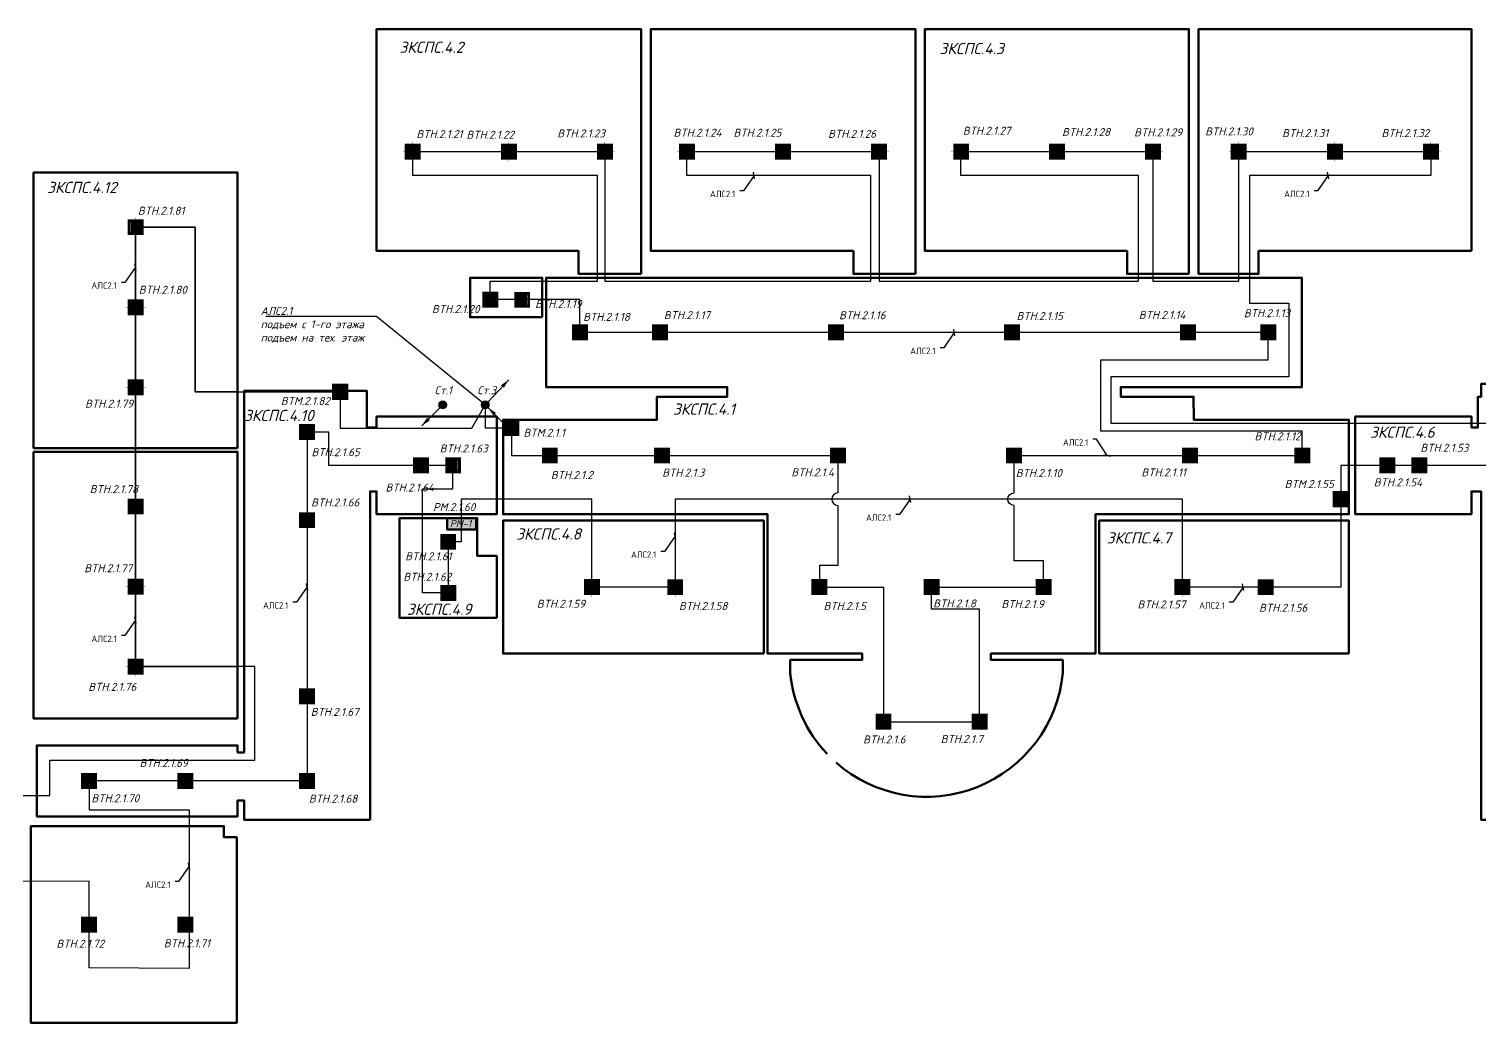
# Model space of a CAD drawing. Header units: millimetres. Extents: x -352922 to 707789, y -273589 to 355472.
# Drawn here: x 201321 to 246641, y 55306 to 86351 of the extents above; entities that cross this region are included whole.
import ezdxf
from ezdxf import colors
from ezdxf.entities.mleader import LeaderData, LeaderLine
from ezdxf.enums import TextEntityAlignment as Align
from ezdxf.math import Vec2, Vec3

# ---------------------------------------------------------------- set-up
doc = ezdxf.new("R2010")
doc.units = ezdxf.units.MM
doc.header["$LTSCALE"] = 0.5
doc.linetypes.add('CONTI', pattern=[0])
doc.layers.get('0').update_dxf_attribs({"lineweight": 18})
for name, color, linetype, lineweight in [('! BSN__тонкая  текст - 015', 250, 'Continuous', 15), ('! ЗКПС НОМЕР 1', 4, 'Continuous', 50), ('13_text', 250, 'Continuous', 15), ('13_АПС_кабели', 1, 'Continuous', 30), ('13_АПС_оборудование', 1, 'Continuous', 30), ('13_АПС_текст', 1, 'Continuous', 30), ('13_СС_СОТС_выноски', 7, 'Continuous', 25), ('BSN__основная - 06', 1, 'Continuous', 60), ('АР_Штриховка_Стималит', 5, 'Continuous', 0)]:
    doc.layers.add(name, color=color, linetype=linetype, lineweight=lineweight)
doc.layers.add('! ЗКПС НОМЕР 2', color=7, linetype='Continuous', lineweight=0, true_color=0xf3aae6, transparency=0.5)
doc.styles.add('BDG_T_R', font='GOST Common.ttf')
doc.styles.add('ISOCPEUR', font='isocpeui.ttf', dxfattribs={"height": 250})
doc.linetypes.add('Рабочее в трубе  _о_о_', pattern='A,5,2,[133,ltypeshp.shx,S=0.4,R=0,X=0,Y=0.75],3', length=10)

# ---------------------------------------------------------------- blocks, each defined once
blk = doc.blocks.new('101')
at = {"layer": '! ЗКПС НОМЕР 2', "true_color": 0xffffff, "transparency": 33554687}
h = blk.add_hatch(color=7, dxfattribs=at)
h.dxf.hatch_style = 1
h.paths.add_polyline_path([(-12942.01, -22141.87), (-12946.97, -22141.87), (-12946.97, -22146.83), (-12942.01, -22146.83)])
at = {"layer": 'BSN__основная - 06', "color": 1, "lineweight": 30, "ltscale": 100, "const_width": 0.03, "elevation": 0}
blk.add_lwpolyline([(-12946.97, -22141.87), (-12942.01, -22141.87), (-12942.01, -22146.83), (-12946.97, -22146.83)], close=True, dxfattribs=at)
at = {"layer": 'BSN__основная - 06', "color": 1, "lineweight": 30, "ltscale": 100, "const_width": 0.07, "elevation": 0}
blk.add_lwpolyline([(-12943.94, -22142.7), (-12945.04, -22143.87), (-12943.94, -22144.83), (-12945.03, -22145.93)], dxfattribs=at)
blk = doc.blocks.new('102')
at = {"layer": '! ЗКПС НОМЕР 1', "true_color": 0x78b1e2}
h = blk.add_hatch(color=143, dxfattribs=at)
h.dxf.hatch_style = 1
h.paths.add_polyline_path([(1716.11, -5163.04), (1711.15, -5163.04), (1711.15, -5168), (1716.11, -5168)])
at = {"layer": '! BSN__тонкая  текст - 015', "color": 1, "lineweight": 30, "ltscale": 100, "const_width": 0.05}
for points in [[(1711.15, -5165.49), (1710.57, -5165.49)], [(1713.63, -5162.45), (1713.63, -5163.03)], [(1716.71, -5165.49), (1716.13, -5165.49)], [(1713.63, -5168.01), (1713.63, -5168.59)]]:
    blk.add_lwpolyline(points, dxfattribs=at)
at = {"layer": '! BSN__тонкая  текст - 015', "color": 1, "lineweight": 30, "ltscale": 100, "const_width": 0.03, "elevation": 0}
blk.add_lwpolyline([(1711.15, -5163.04), (1716.11, -5163.04), (1716.11, -5168), (1711.15, -5168)], close=True, dxfattribs=at)
at = {"color": 1, "lineweight": 5, "ltscale": 100, "const_width": 0.03, "elevation": 0}
blk.add_lwpolyline([(1714.18, -5164.4), (1713.05, -5165), (1714.2, -5165.99), (1713.09, -5166.59)], dxfattribs=at)
blk = doc.blocks.new('ИПР1')
at = {"layer": 'АР_Штриховка_Стималит', "ltscale": 0.01, "true_color": 0xffffff}
h = blk.add_hatch(color=7, dxfattribs=at)
h.dxf.hatch_style = 1
h.paths.add_polyline_path([(-11645.55, -30228.88), (-11645.55, -30233.84), (-11640.59, -30233.84), (-11640.59, -30228.88)])
at = {"layer": 'BSN__основная - 06', "ltscale": 100, "const_width": 0.1}
blk.add_lwpolyline([(-11645.55, -30228.88), (-11640.59, -30228.88), (-11640.59, -30233.84), (-11645.55, -30233.84)], close=True, dxfattribs=at)
for points in [[(-11644.86, -30229.41), (-11644.81, -30229.56), (-11644.79, -30229.62), (-11644.77, -30229.68), (-11644.75, -30229.72), (-11644.73, -30229.76), (-11644.69, -30229.83), (-11644.65, -30229.9), (-11644.6, -30229.98), (-11644.55, -30230.04), (-11644.51, -30230.1), (-11644.43, -30230.19), (-11644.38, -30230.24), (-11644.32, -30230.3), (-11644.21, -30230.4), (-11644.11, -30230.47), (-11644.01, -30230.53), (-11643.91, -30230.59), (-11643.81, -30230.64), (-11643.71, -30230.68), (-11643.59, -30230.72), (-11643.46, -30230.76), (-11643.35, -30230.78), (-11643.23, -30230.8), (-11642.98, -30230.81), (-11642.75, -30230.79), (-11642.55, -30230.75), (-11642.29, -30230.66), (-11642.04, -30230.54), (-11641.8, -30230.36), (-11641.6, -30230.17), (-11641.46, -30229.97), (-11641.33, -30229.77), (-11641.23, -30229.54), (-11641.19, -30229.41)], [(-11642.97, -30230.82), (-11642.97, -30233.29)]]:
    blk.add_lwpolyline(points, dxfattribs=at)
blk = doc.blocks.new('*U37')
at = {"linetype": 'Continuous', "lineweight": 20, "true_color": 0xffffff, "transparency": 33554559}
h = blk.add_hatch(color=7, dxfattribs=at)
h.dxf.hatch_style = 1
h.paths.add_polyline_path([(-218, 521), (-218, -276), (1786, -276), (1786, 521)])
h.paths.add_polyline_path([(-1570, -1070), (1673, -1070), (1673, -565), (-1570, -565)], flags=9)
at = {"color": 1, "lineweight": 50, "transparency": 33554559}
blk.add_lwpolyline([(-218, 521), (1786, 521), (1786, -276), (-218, -276)], close=True, dxfattribs=at)
at = {"color": 1, "transparency": 33554559, "insert": (-42, 390), "char_height": 500, "attachment_point": 1, "style": 'ISOCPEUR'}
blk.add_mtext_dynamic_manual_height_columns('РМ-1', width=896.24, gutter_width=1500, heights=[0], dxfattribs=at)
at = {"transparency": 33554559, "style": 'ISOCPEUR'}
blk.add_attdef('НУМЕРАЦИЯ', (-505, 1445), '', height=500, dxfattribs=at)
at = {"color": 5, "transparency": 33554559, "style": 'ISOCPEUR'}
blk.add_attdef('ПОМ.', text='', height=200, dxfattribs=at).set_placement((-37, 473), align=Align.RIGHT)
at = {"transparency": 33554559, "style": 'ISOCPEUR', "flags": 1}
blk.add_attdef('НОМ', (1222, 570), '', height=250, dxfattribs=at)
at = {"color": 6, "lineweight": 20, "transparency": 33554559, "style": 'ISOCPEUR', "flags": 1}
for tag, p in [('ПОМЕЩЕНИЕ', (1645, -43)), ('ИД', (2550, -400))]:
    blk.add_attdef(tag, p, '', height=250, dxfattribs=at)
at = {"color": 6, "lineweight": 40, "transparency": 33554559, "style": 'ISOCPEUR'}
blk.add_attdef('СЛУЖЕБНЫЙОТКР', (-997, -747), '', height=220, dxfattribs=at)
at = {"color": 2, "linetype": 'Continuous', "lineweight": 30, "transparency": 33554559, "style": 'ISOCPEUR', "flags": 1}
blk.add_attdef('ID', (2010, -411), '', height=250, dxfattribs=at)
blk = doc.blocks.new('746')
at = {"layer": '! ЗКПС НОМЕР 1', "true_color": 0x78b1e2}
h = blk.add_hatch(color=143, dxfattribs=at)
h.dxf.hatch_style = 1
h.paths.add_polyline_path([(846.51, -5270.35), (846.51, -5275.23), (851.38, -5275.23), (851.38, -5270.35)])
h.paths.add_polyline_path([(850.5, -5271.29), (850.5, -5274.35), (847.45, -5274.35), (847.45, -5271.29)], flags=16)
at = {"layer": 'АР_Штриховка_Стималит', "true_color": 0xffffff}
h = blk.add_hatch(color=7, dxfattribs=at)
h.dxf.hatch_style = 1
h.paths.add_polyline_path([(847.47, -5271.31), (847.47, -5274.33), (850.49, -5274.33), (850.49, -5271.31)])
at = {"layer": '! BSN__тонкая  текст - 015', "color": 1, "lineweight": 30, "ltscale": 100, "const_width": 0.05}
for points in [[(848.93, -5269.74), (848.93, -5270.31)], [(846.45, -5272.77), (845.87, -5272.77)], [(848.93, -5275.28), (848.93, -5275.85)], [(852.01, -5272.77), (851.43, -5272.77)]]:
    blk.add_lwpolyline(points, dxfattribs=at)
at = {"color": 1, "lineweight": 5, "ltscale": 100, "elevation": 0}
for points, const_width in [([(846.48, -5275.26), (851.41, -5275.26), (851.41, -5270.32), (846.48, -5270.32)], 0.03), ([(847.47, -5274.33), (850.49, -5274.33), (850.49, -5271.31), (847.47, -5271.31)], 0.01)]:
    blk.add_lwpolyline(points, close=True, dxfattribs=dict(at, const_width=const_width))
at = {"color": 1, "lineweight": 5, "ltscale": 100, "const_width": 0.03, "elevation": 0}
blk.add_lwpolyline([(849.48, -5271.68), (848.35, -5272.29), (849.5, -5273.27), (848.39, -5273.87)], dxfattribs=at)
blk = doc.blocks.new('748')
at = {"layer": 'АР_Штриховка_Стималит', "true_color": 0xffffff}
h = blk.add_hatch(color=7, dxfattribs=at)
h.dxf.hatch_style = 1
h.paths.add_polyline_path([(1611.52, -5339.8), (1606.65, -5339.8), (1606.65, -5344.67), (1611.52, -5344.67)])
h.paths.add_polyline_path([(1610.64, -5340.73), (1610.64, -5343.79), (1607.58, -5343.79), (1607.58, -5340.73)], flags=16)
h = blk.add_hatch(color=7, dxfattribs=at)
h.dxf.hatch_style = 1
h.paths.add_polyline_path([(1607.58, -5340.72), (1607.58, -5343.75), (1610.59, -5343.75), (1610.59, -5340.72)])
at = {"color": 1, "lineweight": 5, "ltscale": 100, "elevation": 0}
for points, const_width in [([(1606.61, -5344.7), (1611.55, -5344.7), (1611.55, -5339.77), (1606.61, -5339.77)], 0.03), ([(1607.58, -5343.75), (1610.59, -5343.75), (1610.59, -5340.72), (1607.58, -5340.72)], 0.01)]:
    blk.add_lwpolyline(points, close=True, dxfattribs=dict(at, const_width=const_width))
at = {"color": 1, "lineweight": 5, "ltscale": 100, "const_width": 0.03, "elevation": 0}
blk.add_lwpolyline([(1609.64, -5341.14), (1608.51, -5341.74), (1609.66, -5342.73), (1608.55, -5343.32)], dxfattribs=at)
blk = doc.blocks.new('*U54')
at = {"transparency": 33554687}
h = blk.add_hatch(color=0, dxfattribs=at)
h.dxf.hatch_style = 1
h.paths.add_polyline_path([(125, 0, 1), (-125, 0, 1)])
h = blk.add_hatch(color=0, dxfattribs=at)
h.dxf.hatch_style = 1
h.paths.add_polyline_path([(491, -407), (407, -491), (654, -654)])
at = {"color": 0, "lineweight": 15, "transparency": 33554687}
blk.add_lwpolyline([(654, -654), (88, -88)], dxfattribs=at)
at = {"color": 0, "transparency": 33554687}
blk.add_circle((0, 0), 125, dxfattribs=at)
blk = doc.blocks.new('*U55')
at = {"transparency": 33554687}
h = blk.add_hatch(color=0, dxfattribs=at)
h.dxf.hatch_style = 1
h.paths.add_polyline_path([(-579, 533), (-491, 615), (-733, 786)])
h = blk.add_hatch(color=0, dxfattribs=at)
h.dxf.hatch_style = 1
h.paths.add_polyline_path([(125, 0, 1), (-125, 0, 1)])
at = {"color": 0, "lineweight": 15, "transparency": 33554687}
blk.add_lwpolyline([(-85, 91), (-733, 786)], dxfattribs=at)
at = {"color": 0, "transparency": 33554687}
blk.add_circle((0, 0), 125, dxfattribs=at)
blk = doc.blocks.new('*U62')
at = {"transparency": 33554687}
h = blk.add_hatch(color=0, dxfattribs=at)
h.dxf.hatch_style = 1
h.paths.add_polyline_path([(125, 0, 1), (-125, 0, 1)])
h = blk.add_hatch(color=0, dxfattribs=at)
h.dxf.hatch_style = 1
h.paths.add_polyline_path([(-336, -251), (-251, -336), (-88, -88)])
at = {"color": 0, "lineweight": 15, "transparency": 33554687}
blk.add_lwpolyline([(-88, -88), (-654, -654)], dxfattribs=at)
at = {"color": 0, "transparency": 33554687}
blk.add_circle((0, 0), 125, dxfattribs=at)
blk = doc.blocks.new('_None')
blk = doc.blocks.new('_Oblique')
at = {"color": 0, "linetype": 'ByBlock', "lineweight": -2, "transparency": 33554687}
blk.add_line((-0.5, -0.5), (0.5, 0.5), dxfattribs=at)

msp = doc.modelspace()

# ---------------------------------------------------------------- linework, layer by layer
at = {"layer": '! ЗКПС НОМЕР 1', "color": 40, "transparency": 33554559}
for points in [[(220440.61454, 78700.32862), (218485.16186, 78700.32862), (218485.16186, 79418.46637), (212175.61454, 79418.46637), (212175.61454, 86350.68246), (220440.61454, 86350.68246)], [(229005.61454, 78700.32862), (227071.91926, 78700.30362), (227071.91926, 79418.44137), (220740.61454, 79418.44137), (220740.61454, 86350.67184), (229005.61454, 86350.68246)], [(217353.01086, 77348.71159), (215095.93377, 77348.71159), (215095.93377, 78580.38864), (217353.01086, 78580.38864)]]:
    msp.add_lwpolyline(points, close=True, dxfattribs=at)
at = {"layer": '! ЗКПС НОМЕР 1', "color": 200, "transparency": 33554559}
for points in [[(237550.61454, 78700.32862), (235616.91926, 78700.30362), (235616.91926, 79418.46637), (229305.54112, 79418.46637), (229305.61454, 86350.68246), (237550.61454, 86350.68246)], [(246375.61454, 79418.46228), (239728.49211, 79418.46228), (239728.49211, 78700.30138), (237850.61454, 78700.32862), (237850.61454, 86350.68246), (246375.61454, 86350.68246)]]:
    msp.add_lwpolyline(points, close=True, dxfattribs=at)
at = {"layer": '! ЗКПС НОМЕР 1', "color": 30, "true_color": 0xf26722, "transparency": 33554559}
for points in [[(207835.61454, 73260.68246), (201460.61454, 73260.68246), (201460.60115, 81866.07267), (207835.60115, 81866.07267), (207835.61454, 78285.68603), (207834.39833, 78285.68603), (207836.83076, 77045.16828), (207835.61454, 77046.18314)], [(207835.61454, 64815.68246), (207835.61454, 64815.68246), (207835.61454, 64815.68246), (201460.61454, 64815.68246), (201460.61454, 73140.68246), (207835.61454, 73140.68246), (207835.61454, 64815.68246)]]:
    msp.add_lwpolyline(points, close=True, dxfattribs=at)
at = {"layer": '! ЗКПС НОМЕР 1', "color": 163, "transparency": 33554559}
msp.add_lwpolyline([(226248.32426, 63710.57495, -0.1673533343), (225100.18296, 66245.68246), (225100.18296, 66645.68246), (227343.63212, 66645.68246), (227343.63212, 66845.68246), (227343.63212, 66845.68246), (227343.63212, 66845.68246), (227343.63212, 66845.68246), (224390.62001, 66845.68246), (224390.62001, 71195.68497), (216130.61454, 71195.68246), (216130.61454, 74144.47338), (220935.61454, 74144.47338), (220935.61454, 74865.68246), (223130.61454, 74865.68246), (223130.61454, 75165.68246), (217473.33983, 75165.68246), (217473.02501, 78580.32862), (229005.61454, 78580.32862), (229005.61454, 78580.32862), (229005.61454, 78580.32862), (229005.61454, 78580.32862), (241078.20408, 78580.32862), (241077.88925, 75165.68246), (235420.61454, 75165.68246), (235420.61454, 74865.68246), (237695.61454, 74865.68246), (237699.06422, 74144.5329), (242545.61454, 74144.5329), (242545.61964, 71195.6905), (234628.99215, 71195.68809), (234628.99215, 71195.68809), (234628.99197, 66845.68246), (231367.63497, 66845.68246), (231367.63497, 66645.68246), (233610.31203, 66645.68246), (233610.31203, 66245.68246, -0.6128200457), (226530.75653, 63437.82939)], format="xyb", dxfattribs=at)
at = {"layer": '! ЗКПС НОМЕР 1', "color": 11, "true_color": 0xf27172, "transparency": 33554559}
msp.add_lwpolyline([(250485.61454, 61655.68246), (246675.61454, 61655.68246), (246675.61454, 71908.16474), (246375.61454, 71908.16474), (246375.61454, 71195.68246), (242745.61454, 71195.69078), (242745.61454, 74244.47338), (246375.61454, 74244.47338), (246375.61454, 73908.16474), (246575.61454, 73908.16474), (246575.61454, 74865.68246), (246675.61454, 74865.68246), (246675.61454, 75265.68246), (250485.61454, 75265.68246), (250485.61454, 63505.40613), (250685.61454, 63505.40613), (250685.61454, 63975.68251), (256875.61454, 63975.68251), (256875.61454, 61755.68246), (250685.61454, 61755.68246), (250685.61454, 62005.51777), (250485.61454, 62005.40613)], close=True, dxfattribs=at)
at = {"layer": '! ЗКПС НОМЕР 1', "color": 171, "transparency": 33554559}
for points in [[(211975.61454, 61655.68246), (208035.61454, 61655.68246), (208035.61454, 62255.68246), (207835.61454, 62255.68246), (207835.61454, 61755.68246), (201560.61454, 61755.68246), (201560.61454, 63975.68251), (207835.61454, 63975.68251), (207835.61454, 63755.68251), (208035.61454, 63755.68251), (208035.61454, 75045.67708), (211875.61454, 75045.67708), (211875.61454, 73908.16474), (212175.61523, 73908.16474), (212175.61454, 74244.47338), (215930.61454, 74244.47337), (215930.61454, 71195.69361), (212175.61454, 71195.69286), (212175.64263, 71908.1603), (211975.58645, 71908.16919)], [(207810.61454, 55305.68246), (201380.64843, 55305.6893), (201380.61592, 61455.67561), (207410.61022, 61455.68246), (207410.61022, 61105.68229), (207810.61454, 61105.68229)]]:
    msp.add_lwpolyline(points, close=True, dxfattribs=at)
at = {"layer": '! ЗКПС НОМЕР 1', "color": 160, "transparency": 33554559}
msp.add_lwpolyline([(215930.61454, 67956.81086), (212895.50982, 67956.78746), (212895.47531, 71076.0389), (215322.41366, 71075.69709), (215322.45297, 69895.69795), (215930.61454, 69895.69795)], close=True, dxfattribs=at)
at = {"layer": '! ЗКПС НОМЕР 1', "color": 242, "true_color": 0xcd2027, "transparency": 33554559}
msp.add_lwpolyline([(224270.63512, 66845.68246), (216130.61454, 66845.68246), (216130.61454, 70995.68154), (224270.6049, 70995.68337)], close=True, dxfattribs=at)
at = {"layer": '! ЗКПС НОМЕР 1', "color": 25, "transparency": 33554559}
msp.add_lwpolyline([(242545.61454, 66845.68497), (234750.15641, 66845.67995), (234749.01022, 70995.68246), (242545.61454, 70995.68246)], close=True, dxfattribs=at)
at = {"layer": '13_АПС_кабели', "linetype": 'Рабочее в трубе  _о_о_', "transparency": 33554687}
for points in [[(219081.76051, 78700.32862), (219081.76051, 81776.24234), (213308.95279, 81776.24234), (213308.11454, 82525.50554), (219308.11454, 82525.50554), (219308.11454, 78700.32862)], [(227610.72266, 78700.32862), (227610.72266, 81776.24234), (221871.45279, 81776.24234), (221871.45279, 82525.50554), (227870.61454, 82525.50554), (227871.3959, 78700.31395)], [(235976.83768, 78700.32861), (235976.83768, 81776.24234), (230428.95279, 81776.24234), (230428.95279, 82524.56531), (236428.11454, 82525.50554), (236428.11454, 78700.3141)], [(239108.95279, 78700.31036), (239108.11454, 82525.50554), (245108.11454, 82525.50554), (245108.11454, 81776.24234), (239438.28045, 81776.24234), (239438.28045, 78700.54589)], [(207835.61454, 75017.6999), (206514.34115, 75017.6999), (206514.34115, 80163.82109), (204647.27553, 80163.82109), (204647.28893, 66439.3711), (207835.61454, 66441.10709)], [(221501.25819, 70995.68275), (221501.25819, 68919.74223), (218900.62483, 68920.68246), (218900.62483, 70995.68246)], [(242297.6458, 70995.68486), (242297.6458, 68921.34413), (237347.32749, 68920.68246), (237347.34758, 70995.73278)]]:
    msp.add_lwpolyline(points, dxfattribs=at)
at = {"layer": '13_АПС_кабели', "transparency": 33554687}
msp.add_lwpolyline([(215573.44227, 74611.8851), (215573.44227, 73896.49082), (216388.01044, 73896.49082), (216388.01044, 73030.68246), (217588.11453, 73030.68246), (221088.11453, 73030.68246), (226588.11453, 73030.68246), (226588.11453, 71861.82671, 0.9839345891), (226588.11453, 71472.01915), (226588.11453, 69595.59046), (226009.80607, 69595.59046), (226009.80607, 68920.7054), (228009.80607, 68920.7054), (228009.80713, 64715.68246), (231009.80713, 64715.68246), (231009.80713, 68225.50697), (229509.80607, 68225.50697), (229509.80607, 68920.7054), (233009.80607, 68920.7054), (233009.80607, 69741.17795), (232088.11453, 69741.17795), (232088.11453, 71471.99359, -1), (232088.11453, 71861.85227), (232088.11453, 73030.68246), (237588.11453, 73030.68246), (241088.11453, 73030.68246), (241088.11453, 73786.91399), (234802.10622, 73786.91399), (234802.10622, 76022.49134), (240025.45713, 76022.49134), (240025.45713, 76873.00554), (237525.45713, 76873.00554), (232025.45713, 76873.00554), (226525.45713, 76873.00554), (221025.45713, 76873.00554), (218525.45713, 76873.00554), (218525.45713, 77897.87748), (216724.6369, 77897.87748), (215724.6369, 77897.87748), (215724.6369, 78475.6709), (219081.76051, 78475.6709), (219081.76051, 81776.24234), (213308.95279, 81776.24234), (213308.95279, 82525.50554), (216308.11454, 82525.50554), (219308.11454, 82525.50554), (219308.11454, 78475.6709), (227610.72266, 78475.6709), (227610.72266, 81776.24234), (221871.45279, 81776.24234), (221870.61454, 82525.50554), (224870.61454, 82525.50554), (227871.3959, 82525.50554), (227871.3959, 78475.6709), (235976.83768, 78475.6709), (235976.83768, 81776.24234), (230428.95279, 81776.24234), (230428.95279, 82520.25538), (233428.11454, 82525.50554), (236428.11454, 82525.50554), (236428.11454, 78475.6709), (239108.95279, 78475.6709), (239108.95279, 82525.50554), (242108.8959, 82523.14371), (245108.11454, 82525.50554), (245108.11454, 81776.24234), (239438.28045, 81776.24234), (239438.28045, 77784.13397), (240668.96172, 77784.13397), (240668.96172, 75488.4903), (235115.99639, 75488.4903), (235115.99639, 74040.15494), (243748.12328, 74040.15494), (247071.88049, 74040.15494)], format="xyb", dxfattribs=at)
for points in [[(198187.52462, 62407.391), (201967.32507, 62407.391), (201967.32507, 63517.32103), (208374.70959, 63517.32103), (208374.70959, 66441.54452), (204648.51785, 66438.52102), (204647.73649, 70443.43606), (204648.12717, 70443.43606), (204648.12717, 75165.42298), (204647.27553, 75165.42298), (204647.27553, 77664.76131), (204647.27553, 80163.82109), (205450.10602, 80163.82109), (206514.34115, 80163.82109), (206514.34115, 75017.6999), (211037.49621, 75017.6999), (211037.49621, 73888.41768), (215151.81848, 73888.41768), (215573.44227, 74611.8851)], [(247557.70615, 72720.08349), (244748.12328, 72720.08349), (243748.12328, 72720.08349), (242297.6458, 72720.08349), (242297.6458, 68921.34413), (239419.97995, 68921.34413), (237347.32749, 68919.74223), (237347.32749, 71666.92293), (221501.46307, 71666.92293), (221500.62483, 68920.68246), (218900.62483, 68919.74223), (218900.62483, 71666.92293), (218528.82479, 71666.92293), (214816.73849, 71666.92293), (214816.73849, 70896.53774), (214816.73849, 70335.54542), (214413.05063, 70335.54542), (214413.05063, 68735.54542), (213610.77181, 68735.54542), (213610.77181, 71533.54478), (213610.77181, 71985.48436), (214563.10581, 71985.48436), (214563.10581, 72720.08349), (213563.10581, 72720.08349), (210683.87346, 72720.08349), (210683.87346, 73760.68355), (210005.61454, 73760.68355), (210005.61454, 71010.68355), (210005.61454, 65510.68355), (210005.61454, 62865.68248), (206198.11454, 62865.68248), (203198.11454, 62865.68248), (203198.11454, 61967.78563), (206325.61454, 61967.78563), (206324.7763, 59709.55481), (206324.7763, 57009.55481), (203198.11454, 57030.68099), (203198.11454, 59730.68099), (198999.10409, 59709.55481)]]:
    msp.add_lwpolyline(points, dxfattribs=at)

# ---------------------------------------------------------------- block references
at = {"lineweight": 20, "transparency": 33554687}
ref = msp.add_blockref('*U55', (215573.44227, 74611.8851), dxfattribs=dict(at, xscale=-1))
ref.add_attrib('NUM', 'Ст.3', (215323.62684, 74943.86154), dxfattribs={"color": 0, "height": 250, "style": 'ISOCPEUR'})
ref = msp.add_blockref('*U54', (214241.02295, 74611.8851), dxfattribs=dict(at, xscale=-1))
ref.add_attrib('NUM', 'Ст.1', (213991.20752, 74943.86154), dxfattribs={"color": 0, "height": 250, "style": 'ISOCPEUR'})
ref = msp.add_blockref('*U62', (215573.44227, 74611.8851), dxfattribs=dict(at, xscale=-1))
ref.add_attrib('NUM', 'Ст.3', (215323.62684, 74943.86154), dxfattribs={"color": 0, "height": 250, "style": 'ISOCPEUR'})
at = {"layer": '13_АПС_оборудование', "transparency": 33554559}
for name, p, xscale, yscale, zscale in [('102', (41945.49949, 599075.12006, -0.47809), 100, 100, 100), ('102', (44945.49949, 599075.12006, -0.47809), 100, 100, 100), ('102', (47945.49949, 599075.12006, -0.47809), 100, 100, 100), ('102', (50507.99949, 599075.12006, -0.47809), 100, 100, 100), ('102', (53507.99949, 599075.12006, -0.47809), 100, 100, 100), ('102', (56507.99949, 599075.12006, -0.47809), 100, 100, 100), ('102', (62065.49949, 599075.12006, -0.47809), 100, 100, 100), ('102', (65065.49949, 599075.12006, -0.47809), 100, 100, 100), ('102', (67745.49949, 599075.12006, -0.47809), 100, 100, 100), ('102', (70745.49949, 599075.12006, -0.47809), 100, 100, 100), ('102', (73745.49949, 599075.12006, -0.47809), 100, 100, 100), ('102', (33284.66047, 594214.37583, -0.47809), 100, 100, 100), ('101', (1510173.98489, 2292332.6533, -0.25088), 100, 100, 100), ('101', (1512974.80512, 2291307.78135, -0.25088), 100, 100, 100), ('101', (1515474.80512, 2291307.78135, -0.25088), 100, 100, 100), ('101', (1520974.80512, 2291307.78135, -0.25088), 100, 100, 100), ('101', (1526474.80512, 2291307.78135, -0.25088), 100, 100, 100), ('101', (1531974.80512, 2291307.78135, -0.25088), 100, 100, 100), ('101', (1534474.80512, 2291307.78135, -0.25088), 100, 100, 100), ('102', (33284.66047, 591714.37583, -0.47809), 100, 100, 100), ('101', (1504454.96254, 2288195.45936, -0.25088), 100, 100, 100), ('101', (1508012.4538, 2287154.85931, -0.25088), 100, 100, 100), ('101', (1515537.46252, 2287465.45827, -0.25088), 100, 100, 100), ('101', (1521037.46252, 2287465.45827, -0.25088), 100, 100, 100), ('101', (1526537.46252, 2287465.45827, -0.25088), 100, 100, 100), ('101', (1532037.46252, 2287465.45827, -0.25088), 100, 100, 100), ('101', (1535537.46252, 2287465.45827, -0.25088), 100, 100, 100), ('101', (1538197.47127, 2287154.85931, -0.25088), 100, 100, 100), ('101', (1539197.47127, 2287154.85931, -0.25088), 100, 100, 100), ('102', (33284.67387, 587988.98562, -0.47809), 100, 100, 100), ('101', (1504454.96254, 2285445.45936, -0.25088), 100, 100, 100), ('*U37', (214481.95911, 70841.41817), 0.45, 0.45, 0.45), ('102', (33284.67387, 585488.98562, -0.47809), 100, 100, 100), ('101', (1508862.39862, 2283170.32124, -0.25088), 100, 100, 100), ('102', (47538.00977, 585470.29698, -0.47809), 100, 100, 100), ('101', (1520459.15407, 2283355.48122, -0.25088), 100, 100, 100), ('101', (1523959.15407, 2283355.48122, -0.25088), 100, 100, 100), ('101', (1527459.15407, 2283355.48122, -0.25088), 100, 100, 100), ('102', (65984.71244, 585470.29698, -0.47809), 100, 100, 100), ('102', (33284.67387, 582988.98562, -0.47809), 100, 100, 100), ('101', (1504454.96254, 2279945.45936, -0.25088), 100, 100, 100), ('101', (1522459.15407, 2279150.45919, -0.25088), 100, 100, 100), ('101', (1525459.15407, 2279150.45919, -0.25088), 100, 100, 100), ('101', (1497647.46254, 2277300.4583, -0.25088), 100, 100, 100), ('101', (1500647.46254, 2277300.4583, -0.25088), 100, 100, 100), ('101', (1504454.96254, 2277300.4583, -0.25088), 100, 100, 100), ('101', (1497647.46254, 2272815.45681, -0.25088), 100, 100, 100), ('101', (1500647.46254, 2272815.45681, -0.25088), 100, 100, 100)]:
    msp.add_blockref(name, p, dxfattribs=dict(at, xscale=xscale, yscale=yscale, zscale=zscale))
at = {"layer": '13_АПС_оборудование', "transparency": 33554687, "xscale": 100, "yscale": 100, "zscale": 100}
for name, p in [('746', (145535.4697, 609802.51463, 0.25088)), ('746', (119754.63069, 607441.77041, 0.25088)), ('748', (55816.3306, 612121.26054)), ('748', (53654.79951, 606943.46655)), ('748', (56679.80824, 607254.06552)), ('748', (53504.74434, 604558.92848)), ('746', (136607.97999, 596197.69155, 0.25088)), ('746', (155054.68265, 596197.69155, 0.25088))]:
    msp.add_blockref(name, p, dxfattribs=at)
at = {"layer": '13_АПС_оборудование', "color": 5, "transparency": 33554559, "xscale": 100, "yscale": 100, "zscale": 100}
for p in [(1375344.23912, 3098153.72279), (1380685.33048, 3097032.51371), (1406604.3887, 3094800.26563)]:
    msp.add_blockref('ИПР1', p, dxfattribs=at)

# ---------------------------------------------------------------- texts
at = {"layer": '13_АПС_текст', "color": 5, "transparency": 33554687, "style": 'ISOCPEUR'}
for s, p in [('ЗКСПС.4.2', (212887.86542, 85605.95307)), ('ЗКСПС.4.3', (229759.22025, 85565.14935)), ('ЗКСПС.4.12', (201885.71271, 81228.47797)), ('ЗКСПС.4.10', (208035.61454, 74105.39349)), ('ЗКСПС.4.1', (221435.0733, 74304.55804)), ('ЗКСПС.4.6', (243206.78567, 73581.47119)), ('ЗКСПС.4.8', (216535.82492, 70403.87011)), ('ЗКСПС.4.7', (234983.13117, 70281.03993)), ('ЗКСПС.4.9', (213120.73797, 68051.95403))]:
    msp.add_text(s, height=350, dxfattribs=at).set_placement(p)
at = {"layer": '13_АПС_текст', "transparency": 33554559, "style": 'ISOCPEUR'}
for s, p in [('BTH.2.1.21', (213420.97189, 82943.25903, 0)), ('BTH.2.1.22', (214983.41698, 82922.34406, 0)), ('BTH.2.1.23', (217822.32585, 82964.17594, 0)), ('BTH.2.1.24', (221451.80725, 82986.36982, 0)), ('BTH.2.1.25', (223324.67572, 82986.36982, 0)), ('BTH.2.1.26', (226280.73256, 82951.44331, 0)), ('BTH.2.1.27', (230489.97668, 83048.79888, 0)), ('BTH.2.1.28', (233587.5283, 83006.7701, 0)), ('BTH.2.1.29', (235839.95098, 82999.73996, 0)), ('BTH.2.1.30', (238058.62922, 83027.04756, 0)), ('BTH.2.1.31', (240461.48061, 82974.35853, 0)), ('BTH.2.1.32', (243565.81923, 82975.12471, 0)), ('BTH.2.1.81', (204720.87882, 80549.95782, 0)), ('BTH.2.1.80', (204749.2559, 78082.35273, 0)), ('BTH.2.1.20', (213906.83774, 77479.46057, 0)), ('BTH.2.1.19', (217129.50578, 77637.85516, 0)), ('BTH.2.1.17', (221149.66992, 77288.37368, 0)), ('BTH.2.1.16', (226622.86777, 77286.22135, 0)), ('BTH.2.1.15', (232166.71773, 77260.39348, 0)), ('BTH.2.1.14', (235986.87344, 77296.34936, 0)), ('BTH.2.1.13', (239267.8074, 77350.21982, 0)), ('BTH.2.1.18', (218630.16918, 77234.39014, 0)), ('BTM.2.1.82', (209186.11059, 74606.75673, 0)), ('BTH.2.1.79', (203070.78713, 74523.02279, 0)), ('BTM.2.1.1', (216765.22787, 73615.56718, 0)), ('BTH.2.1.12', (239599.36671, 73504.53539, 0)), ('BTH.2.1.65', (210143.27105, 73008.95719, 0)), ('BTH.2.1.63', (214148.9211, 73124.00899, 0)), ('BTH.2.1.53', (244781.59385, 73145.83245, 0)), ('BTH.2.1.2', (217620.18637, 72295.95733, 0)), ('BTH.2.1.3', (221099.4709, 72370.17543, 0)), ('BTH.2.1.4', (225131.95136, 72380.62902, 0)), ('BTH.2.1.10', (232142.78062, 72357.16792, 0)), ('BTH.2.1.11', (236065.65598, 72376.4199, 0)), ('BTH.2.1.78', (203217.74771, 71855.03527, 0)), ('BTH.2.1.64', (212456.87834, 71904.46266, 0)), ('BTM.2.1.55', (240542.14013, 72013.78858, 0)), ('BTH.2.1.54', (243324.55209, 72066.23585, 0)), ('BTH.2.1.66', (210131.83446, 71438.53934, 0)), ('РМ.2.1.60', (213938.00013, 71292.83643, 0)), ('BTH.2.1.61', (213071.08737, 69758.35496, 0)), ('BTH.2.1.77', (203046.86272, 69384.06718, 0)), ('BTH.2.1.62', (213013.42171, 69117.1187, 0)), ('BTH.2.1.59', (217181.95972, 68274.1236, 0)), ('BTH.2.1.58', (221622.46992, 68204.21795, 0)), ('BTH.2.1.5', (226137.77685, 68203.64868, 0)), ('BTH.2.1.8', (229563.99131, 68283.82855, 0)), ('BTH.2.1.9', (231693.01893, 68263.81429, 0)), ('BTH.2.1.57', (235944.83344, 68253.06437, 0)), ('BTH.2.1.56', (239741.60466, 68148.93405, 0)), ('BTH.2.1.76', (203171.63297, 65679.06162, 0)), ('BTH.2.1.67', (210120.53445, 64897.43892, 0)), ('BTH.2.1.6', (227372.13393, 64035.87224, 0)), ('BTH.2.1.7', (229796.93747, 64049.18974, 0)), ('BTH.2.1.69', (204774.12991, 63302.90296, 0)), ('BTH.2.1.70', (203270.42079, 62199.19996, 0)), ('BTH.2.1.68', (210063.89461, 62187.77159, 0)), ('BTH.2.1.72', (202177.94594, 57656.25454, 0)), ('BTH.2.1.71', (205533.31456, 57670.55657, 0))]:
    msp.add_text(s, height=250, dxfattribs=at).set_placement(p)

# ---------------------------------------------------------------- leaders
at = {"layer": '13_text', "color": 0, "lineweight": 15, "transparency": 33554687}
ml = msp.add_multileader_mtext('Standard', dxfattribs=at)
ml.set_content('{\\fISOCPEUR|b0|i0|c204|p34;АЛС2\\fISOCPEUR|b0|i0|c0|p34;.\\fISOCPEUR|b0|i0|c204|p34;1}', color=7, style='BDG_T_R')
ml.set_leader_properties(color=7, linetype='Continuous', lineweight=25)
ml.set_arrow_properties(name='OBLIQUE')
ml.build(insert=Vec2(0, 0))
ml.multileader.update_dxf_attribs({"has_text_frame": 1, "text_left_attachment_type": 0, "text_right_attachment_type": 0, "dogleg_length": 2, "arrow_head_size": 150})
ctx = ml.context
ctx.base_point, ctx.char_height, ctx.arrow_head_size, ctx.landing_gap_size, ctx.plane_origin = Vec3(222490.9887, 81299.51618), 200, 150, 100, Vec3(230810.11544, 78118.41285)
ctx.left_attachment, ctx.right_attachment = 0, 0
notes = []
notes.append((ctx, [(0, (1, 1, 0), (223636.54114, 81299.51618), (-1, 0), 111.1585, [(0, [(223967.25482, 81776.24234)], 0, [])])]))
ctx.mtext.insert, ctx.mtext.width, ctx.mtext.flow_direction = Vec3(222590.9887, 81299.51618), 662.072481, 5
ml = msp.add_multileader_mtext('Standard', dxfattribs=at)
ml.set_content('{\\fISOCPEUR|b0|i0|c204|p34;АЛС2\\fISOCPEUR|b0|i0|c0|p34;.\\fISOCPEUR|b0|i0|c204|p34;1}', color=7, style='BDG_T_R')
ml.set_leader_properties(color=7, linetype='Continuous', lineweight=25)
ml.set_arrow_properties(name='OBLIQUE')
ml.build(insert=Vec2(0, 0))
ml.multileader.update_dxf_attribs({"has_text_frame": 1, "text_left_attachment_type": 0, "text_right_attachment_type": 0, "dogleg_length": 2, "arrow_head_size": 150})
ctx = ml.context
ctx.base_point, ctx.char_height, ctx.arrow_head_size, ctx.landing_gap_size, ctx.plane_origin = Vec3(240424.65675, 81299.51618), 200, 150, 100, Vec3(248743.7835, 78118.41285)
ctx.left_attachment, ctx.right_attachment = 0, 0
notes.append((ctx, [(0, (1, 1, 0), (241570.20919, 81299.51618), (-1, 0), 111.1585, [(0, [(241900.92287, 81776.24234)], 0, [])])]))
ctx.mtext.insert, ctx.mtext.width, ctx.mtext.flow_direction = Vec3(240524.65675, 81299.51618), 662.072481, 5
ml = msp.add_multileader_mtext('Standard', dxfattribs=at)
ml.set_content('{\\fISOCPEUR|b0|i0|c204|p34;АЛС2\\fISOCPEUR|b0|i0|c0|p34;.\\fISOCPEUR|b0|i0|c204|p34;1}', color=7, style='BDG_T_R')
ml.set_leader_properties(color=7, linetype='Continuous', lineweight=25)
ml.set_arrow_properties(name='OBLIQUE')
ml.build(insert=Vec2(0, 0))
ml.multileader.update_dxf_attribs({"has_text_frame": 1, "text_left_attachment_type": 0, "text_right_attachment_type": 0, "dogleg_length": 2, "arrow_head_size": 150})
ctx = ml.context
ctx.base_point, ctx.char_height, ctx.arrow_head_size, ctx.landing_gap_size, ctx.plane_origin = Vec3(203171.00941, 78437.56504), 200, 150, 100, Vec3(211490.13615, 75256.46171)
ctx.left_attachment, ctx.right_attachment = 0, 0
notes.append((ctx, [(0, (1, 1, 0), (204316.56185, 78437.56504), (-1, 0), 111.1585, [(0, [(204647.27553, 78914.2912)], 0, [])])]))
ctx.mtext.insert, ctx.mtext.width, ctx.mtext.flow_direction = Vec3(203271.00941, 78437.56504), 662.072481, 5
ml = msp.add_multileader_mtext('Standard', dxfattribs=at)
ml.set_content('{\\fISOCPEUR|b0|i0|c204|p34;АЛС2\\fISOCPEUR|b0|i0|c0|p34;.\\fISOCPEUR|b0|i0|c204|p34;1}', color=7, style='BDG_T_R')
ml.set_leader_properties(color=7, linetype='Continuous', lineweight=25)
ml.set_arrow_properties(name='OBLIQUE')
ml.build(insert=Vec2(0, 0))
ml.multileader.update_dxf_attribs({"has_text_frame": 1, "text_left_attachment_type": 0, "text_right_attachment_type": 0, "dogleg_length": 2, "arrow_head_size": 150})
ctx = ml.context
ctx.base_point, ctx.char_height, ctx.arrow_head_size, ctx.landing_gap_size, ctx.plane_origin = Vec3(228745.26549, 76396.27938), 200, 150, 100, Vec3(237064.39223, 73215.17605)
ctx.left_attachment, ctx.right_attachment = 0, 0
notes.append((ctx, [(0, (1, 1, 0), (229890.81792, 76396.27938), (-1, 0), 111.1585, [(0, [(230221.53161, 76873.00554)], 0, [])])]))
ctx.mtext.insert, ctx.mtext.width, ctx.mtext.flow_direction = Vec3(228845.26549, 76396.27938), 662.072481, 5
ml = msp.add_multileader_mtext('Standard', dxfattribs=at)
ml.set_content('{\\fISOCPEUR|b0|i0|c204|p34;АЛС2\\fISOCPEUR|b0|i0|c0|p34;.\\fISOCPEUR|b0|i0|c204|p34;1}', color=7, style='BDG_T_R')
ml.set_leader_properties(color=7, linetype='Continuous', lineweight=25)
ml.set_arrow_properties(name='OBLIQUE')
ml.build(insert=Vec2(0, 0))
ml.multileader.update_dxf_attribs({"has_text_frame": 1, "text_left_attachment_type": 0, "text_right_attachment_type": 0, "dogleg_length": 2, "arrow_head_size": 150})
ctx = ml.context
ctx.base_point, ctx.char_height, ctx.arrow_head_size, ctx.landing_gap_size, ctx.plane_origin = Vec3(233517.10627, 73540.77826), 200, 150, 100, Vec3(241836.23302, 69372.85297)
ctx.left_attachment, ctx.right_attachment = 0, 0
notes.append((ctx, [(0, (1, 1, 0), (234662.65871, 73540.77826), (-1, 0), 111.1585, [(0, [(234993.37239, 73030.68246)], 0, [])])]))
ctx.mtext.insert, ctx.mtext.width, ctx.mtext.defined_height, ctx.mtext.flow_direction = Vec3(233617.10627, 73540.77826), 587.4707625, 1186.82196, 5
ml = msp.add_multileader_mtext('Standard', dxfattribs=at)
ml.set_content('{\\fISOCPEUR|b0|i0|c204|p34;АЛС2\\fISOCPEUR|b0|i0|c0|p34;.\\fISOCPEUR|b0|i0|c204|p34;1}', color=7, style='BDG_T_R')
ml.set_leader_properties(color=7, linetype='Continuous', lineweight=25)
ml.set_arrow_properties(name='OBLIQUE')
ml.build(insert=Vec2(0, 0))
ml.multileader.update_dxf_attribs({"has_text_frame": 1, "text_left_attachment_type": 0, "text_right_attachment_type": 0, "dogleg_length": 2, "arrow_head_size": 150})
ctx = ml.context
ctx.base_point, ctx.char_height, ctx.arrow_head_size, ctx.landing_gap_size, ctx.plane_origin = Vec3(227364.63231, 71190.19677), 200, 150, 100, Vec3(235683.75906, 68009.09344)
ctx.left_attachment, ctx.right_attachment = 0, 0
notes.append((ctx, [(0, (1, 1, 0), (228510.18475, 71190.19677), (-1, 0), 111.1585, [(0, [(228840.89843, 71666.92293)], 0, [])])]))
ctx.mtext.insert, ctx.mtext.width, ctx.mtext.flow_direction = Vec3(227464.63231, 71190.19677), 662.072481, 5
ml = msp.add_multileader_mtext('Standard', dxfattribs=at)
ml.set_content('{\\fISOCPEUR|b0|i0|c204|p34;АЛС2\\fISOCPEUR|b0|i0|c0|p34;.\\fISOCPEUR|b0|i0|c204|p34;1}', color=7, style='BDG_T_R')
ml.set_leader_properties(color=7, linetype='Continuous', lineweight=25)
ml.set_arrow_properties(name='OBLIQUE')
ml.build(insert=Vec2(0, 0))
ml.multileader.update_dxf_attribs({"has_text_frame": 1, "text_left_attachment_type": 0, "text_right_attachment_type": 0, "dogleg_length": 2, "arrow_head_size": 150})
ctx = ml.context
ctx.base_point, ctx.char_height, ctx.arrow_head_size, ctx.landing_gap_size, ctx.plane_origin = Vec3(220024.84404, 70034.00493), 200, 150, 100, Vec3(228343.97079, 66852.9016)
ctx.left_attachment, ctx.right_attachment = 0, 0
notes.append((ctx, [(0, (1, 1, 0), (221170.39648, 70034.00493), (-1, 0), 111.1585, [(0, [(221501.11016, 70510.73109)], 0, [])])]))
ctx.mtext.insert, ctx.mtext.width, ctx.mtext.flow_direction = Vec3(220124.84404, 70034.00493), 662.072481, 5
ml = msp.add_multileader_mtext('Standard', dxfattribs=at)
ml.set_content('{\\fISOCPEUR|b0|i0|c204|p34;АЛС2\\fISOCPEUR|b0|i0|c0|p34;.\\fISOCPEUR|b0|i0|c204|p34;1}', color=7, style='BDG_T_R')
ml.set_leader_properties(color=7, linetype='Continuous', lineweight=25)
ml.set_arrow_properties(name='OBLIQUE')
ml.build(insert=Vec2(0, 0))
ml.multileader.update_dxf_attribs({"has_text_frame": 1, "text_left_attachment_type": 0, "text_right_attachment_type": 0, "dogleg_length": 2, "arrow_head_size": 150})
ctx = ml.context
ctx.base_point, ctx.char_height, ctx.arrow_head_size, ctx.landing_gap_size, ctx.plane_origin = Vec3(208529.34842, 68446.41638), 200, 150, 100, Vec3(216848.47517, 65265.31305)
ctx.left_attachment, ctx.right_attachment = 0, 0
notes.append((ctx, [(0, (1, 1, 0), (209674.90086, 68446.41638), (-1, 0), 111.1585, [(0, [(210005.61454, 68923.14253)], 0, [])])]))
ctx.mtext.insert, ctx.mtext.width, ctx.mtext.flow_direction = Vec3(208629.34842, 68446.41638), 662.072481, 5
ml = msp.add_multileader_mtext('Standard', dxfattribs=at)
ml.set_content('{\\fISOCPEUR|b0|i0|c204|p34;АЛС2\\fISOCPEUR|b0|i0|c0|p34;.\\fISOCPEUR|b0|i0|c204|p34;1}', color=7, style='BDG_T_R')
ml.set_leader_properties(color=7, linetype='Continuous', lineweight=25)
ml.set_arrow_properties(name='OBLIQUE')
ml.build(insert=Vec2(0, 0))
ml.multileader.update_dxf_attribs({"has_text_frame": 1, "text_left_attachment_type": 0, "text_right_attachment_type": 0, "dogleg_length": 2, "arrow_head_size": 150})
ctx = ml.context
ctx.base_point, ctx.char_height, ctx.arrow_head_size, ctx.landing_gap_size, ctx.plane_origin = Vec3(237771.04929, 68444.48453), 200, 150, 100, Vec3(246090.17603, 65263.3812)
ctx.left_attachment, ctx.right_attachment = 0, 0
notes.append((ctx, [(0, (1, 1, 0), (238916.60173, 68444.48453), (-1, 0), 111.1585, [(0, [(239247.31541, 68921.21068)], 0, [])])]))
ctx.mtext.insert, ctx.mtext.width, ctx.mtext.flow_direction = Vec3(237871.04929, 68444.48453), 662.072481, 5
ml = msp.add_multileader_mtext('Standard', dxfattribs=at)
ml.set_content('{\\fISOCPEUR|b0|i0|c204|p34;АЛС2\\fISOCPEUR|b0|i0|c0|p34;.\\fISOCPEUR|b0|i0|c204|p34;1}', color=7, style='BDG_T_R')
ml.set_leader_properties(color=7, linetype='Continuous', lineweight=25)
ml.set_arrow_properties(name='OBLIQUE')
ml.build(insert=Vec2(0, 0))
ml.multileader.update_dxf_attribs({"has_text_frame": 1, "text_left_attachment_type": 0, "text_right_attachment_type": 0, "dogleg_length": 2, "arrow_head_size": 150})
ctx = ml.context
ctx.base_point, ctx.char_height, ctx.arrow_head_size, ctx.landing_gap_size, ctx.plane_origin = Vec3(203171.97009, 67405.34142), 200, 150, 100, Vec3(211491.09684, 64224.23809)
ctx.left_attachment, ctx.right_attachment = 0, 0
notes.append((ctx, [(0, (1, 1, 0), (204317.52253, 67405.34142), (-1, 0), 111.1585, [(0, [(204648.23621, 67882.06758)], 0, [])])]))
ctx.mtext.insert, ctx.mtext.width, ctx.mtext.flow_direction = Vec3(203271.97009, 67405.34142), 662.072481, 5
ml = msp.add_multileader_mtext('Standard', dxfattribs=at)
ml.set_content('{\\fISOCPEUR|b0|i0|c204|p34;АЛС2\\fISOCPEUR|b0|i0|c0|p34;.\\fISOCPEUR|b0|i0|c204|p34;1}', color=7, style='BDG_T_R')
ml.set_leader_properties(color=7, linetype='Continuous', lineweight=25)
ml.set_arrow_properties(name='OBLIQUE')
ml.build(insert=Vec2(0, 0))
ml.multileader.update_dxf_attribs({"has_text_frame": 1, "text_left_attachment_type": 0, "text_right_attachment_type": 0, "dogleg_length": 2, "arrow_head_size": 150})
ctx = ml.context
ctx.base_point, ctx.char_height, ctx.arrow_head_size, ctx.landing_gap_size, ctx.plane_origin = Vec3(204848.69274, 59724.65895), 200, 150, 100, Vec3(213167.81949, 56543.55562)
ctx.left_attachment, ctx.right_attachment = 0, 0
notes.append((ctx, [(0, (1, 1, 0), (205994.24518, 59724.65895), (-1, 0), 111.1585, [(0, [(206324.95887, 60201.38511)], 0, [])])]))
ctx.mtext.insert, ctx.mtext.width, ctx.mtext.flow_direction = Vec3(204948.69274, 59724.65895), 662.072481, 5
at = {"layer": '13_АПС_оборудование', "color": 18, "linetype": 'CONTI', "lineweight": 5, "ltscale": 100, "true_color": 0x000000, "transparency": 33554559}
ml = msp.add_multileader_mtext('Standard', dxfattribs=at)
ml.set_content('Оборудование АПС', color=(0, 0, 0), style='ISOCPEUR')
ml.set_leader_properties(color=256, linetype='ByLayer', lineweight=-1)
ml.build(insert=Vec2(0, 0))
ml.multileader.update_dxf_attribs({"text_left_attachment_type": 6, "text_right_attachment_type": 6, "dogleg_length": 2, "arrow_head_size": 200, "scale": 100})
ctx = ml.context
ctx.base_point, ctx.scale, ctx.char_height, ctx.arrow_head_size, ctx.landing_gap_size, ctx.plane_origin = Vec3(-188945.62459, 61396.0782), 100, 250, 200, 0, Vec3(-184042.7423, 59859.08313)
ctx.left_attachment, ctx.right_attachment = 6, 6
notes.append((ctx, [(1, (1, 1, 0), (-185750.17005, 61396.0782), (-1, 0), 200, [(0, [(-183533.47937, 66845.68246)], 0, [])])]))
ctx.mtext.insert, ctx.mtext.width, ctx.mtext.flow_direction = Vec3(-188945.62459, 61721.0782), 6184.0878241, 5
at = {"layer": '13_СС_СОТС_выноски', "lineweight": 30, "transparency": 33554687}
ml = msp.add_multileader_mtext('Standard', dxfattribs=at)
ml.set_content('АЛС2.1\\Pподъем с 1-го этажа\\Pподъем на тех. этаж', color=7, style='ISOCPEUR')
ml.set_leader_properties(color=7, linetype='Continuous', lineweight=25)
ml.set_arrow_properties(name='NONE')
ml.build(insert=Vec2(0, 0))
ml.multileader.update_dxf_attribs({"text_left_attachment_type": 6, "text_right_attachment_type": 6, "dogleg_length": 1, "arrow_head_size": 300})
ctx = ml.context
ctx.base_point, ctx.char_height, ctx.arrow_head_size, ctx.landing_gap_size, ctx.plane_origin = Vec3(208556.09737, 77372.37977), 250, 300, 0, Vec3(203024.70682, 75306.2791)
ctx.left_attachment, ctx.right_attachment = 6, 6
notes.append((ctx, [(1, (1, 1, 0), (212175.61454, 77372.37977), (-1, 0), 80.88081, [(0, [(215573.44227, 74611.8851)], 0, [])])]))
ctx.mtext.insert, ctx.mtext.flow_direction = Vec3(208556.09737, 77672.37977), 5
for ctx, leaders in notes:
    for number, flags, end, landing, length, lines in leaders:
        leader = LeaderData()
        leader.index, (leader.has_last_leader_line, leader.has_dogleg_vector, leader.attachment_direction) = number, flags
        leader.last_leader_point, leader.dogleg_vector, leader.dogleg_length = Vec3(end), Vec3(landing), length
        for number, points, colour, breaks in lines:
            line = LeaderLine()
            line.index, line.vertices, line.color, line.breaks = number, Vec3.list(points), colors.encode_raw_color(colour), breaks
            leader.lines.append(line)
        ctx.leaders.append(leader)

doc.saveas('drawing.dxf')
